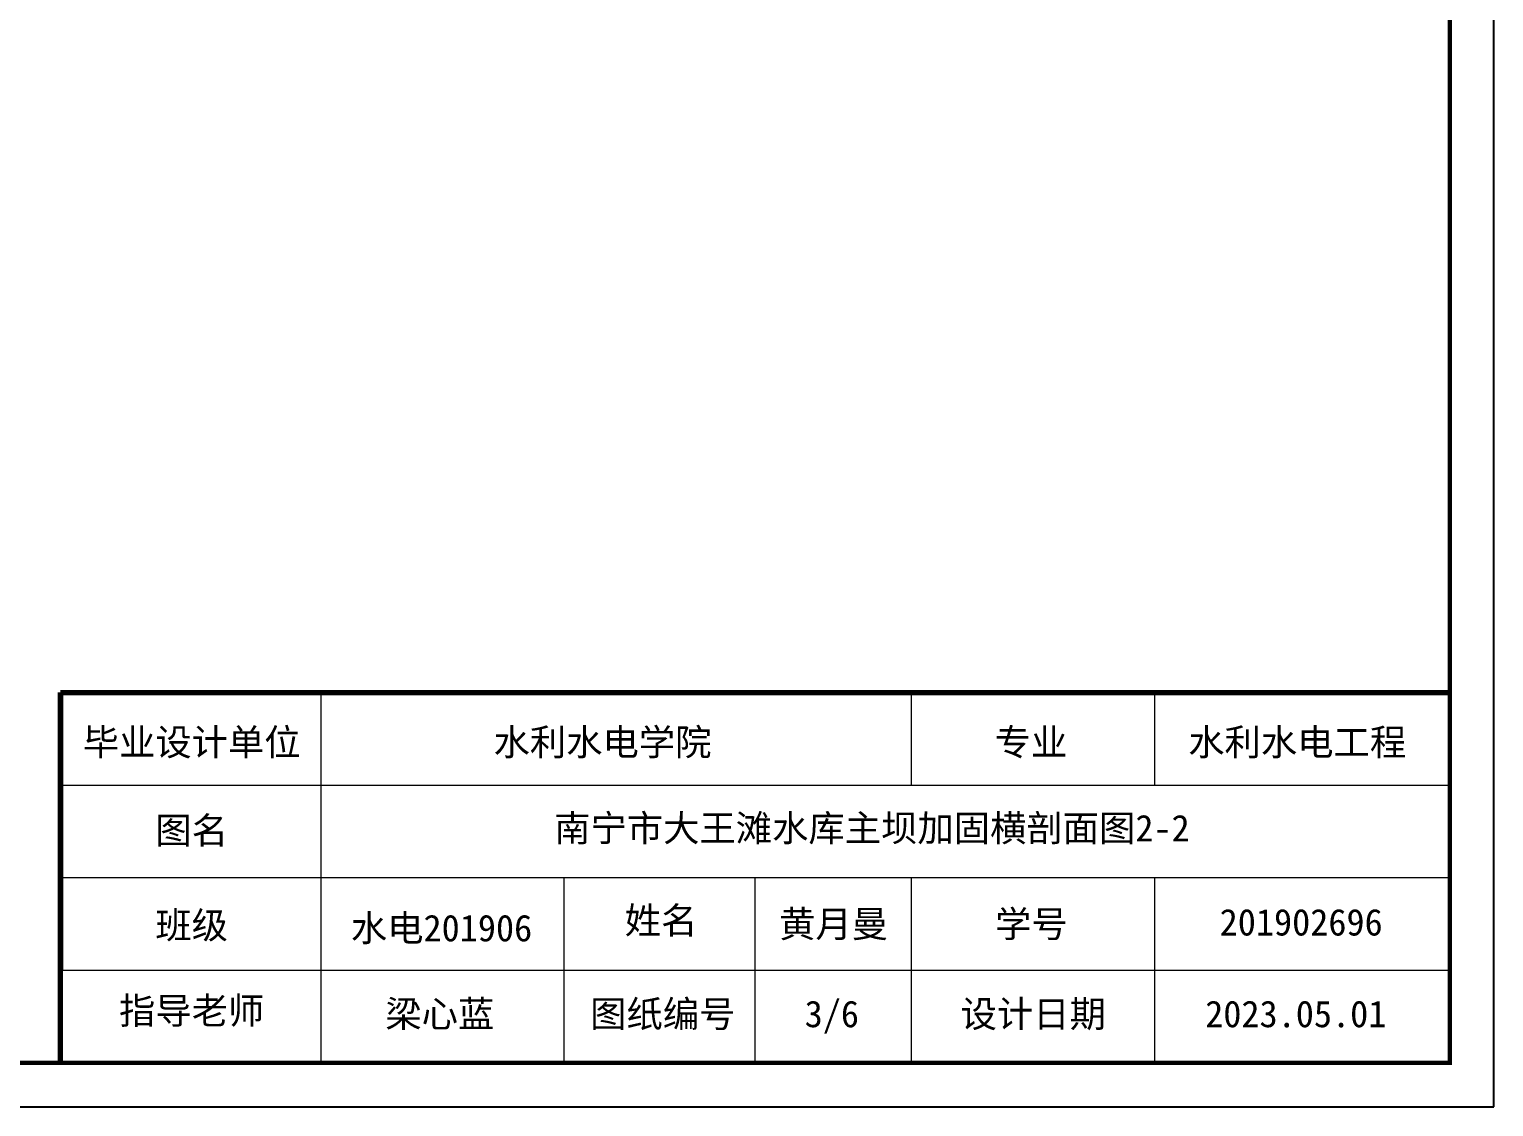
# Model space of a CAD drawing. Header units: millimetres. Extents: x 2456 to 5353, y 685 to 1986.
# Drawn here: x 3920.9 to 4255.6, y 693.7 to 939.9 of the extents above; entities that cross this region are included whole.
import ezdxf
from ezdxf.enums import TextEntityAlignment as Align

# ---------------------------------------------------------------- set-up
doc = ezdxf.new("R2010")
doc.units = ezdxf.units.MM
doc.layers.get('0').update_dxf_attribs({"color": 10})
for name, color, linetype in [('0-外框', 6, 'Continuous'), ('2文字', 7, 'Continuous'), ('图框', 7, 'Continuous')]:
    doc.layers.add(name, color=color, linetype=linetype)
doc.styles.add('宋体', font='')
doc.styles.get('宋体').set_extended_font_data('SimSun')

msp = doc.modelspace()

# ---------------------------------------------------------------- linework, layer by layer
at = {"color": 0, "linetype": 'ByBlock', "lineweight": 70}
for p, q in [((3928.0193, 703.6999), (3928.0193, 788.3778)), ((3928.0193, 788.3778), (4245.5615, 788.3778)), ((3928.0193, 788.3778), (3928.0193, 767.2083)), ((3928.0193, 767.2083), (3928.0193, 746.0388)), ((3928.0193, 746.0388), (3928.0193, 724.8694))]:
    msp.add_line(p, q, dxfattribs=at)
at = {"color": 0, "linetype": 'ByBlock', "lineweight": 18}
for p, q in [((3987.5585, 703.6999), (3987.5585, 788.3778)), ((4122.5139, 767.2083), (4122.5139, 788.3778)), ((4178.0837, 767.2083), (4178.0837, 788.3778)), ((3928.0193, 767.2083), (4245.5615, 767.2083)), ((3928.0193, 746.0388), (4245.5615, 746.0388)), ((4043.1283, 703.6999), (4043.1283, 746.0388)), ((4086.7904, 703.6999), (4086.7904, 746.0388)), ((4122.5139, 703.6999), (4122.5139, 746.0388)), ((4178.0837, 703.6999), (4178.0837, 746.0388)), ((3928.0193, 724.8694), (4245.5615, 724.8694))]:
    msp.add_line(p, q, dxfattribs=at)
at = {"layer": '0-外框', "color": 0}
msp.add_lwpolyline([(4255.5615, 693.6999), (4255.5615, 1287.6999), (3414.5615, 1287.6999), (3414.5615, 693.6999)], close=True, dxfattribs=at)
at = {"layer": '图框', "color": 0}
msp.add_line((4245.5615, 703.6999), (4065.5615, 703.6999), dxfattribs=at)
at = {"layer": '图框', "color": 0, "const_width": 1}
msp.add_lwpolyline([(3439.5615, 703.6999), (3439.5615, 1277.6999), (4245.5615, 1277.6999), (4245.5615, 703.6999), (3439.5615, 703.6999)], dxfattribs=at)

# ---------------------------------------------------------------- texts
at = {"layer": '2文字', "color": 0, "linetype": 'Continuous', "style": '宋体'}
for s, height, p in [('毕业设计单位', 6.08645, (3957.9684, 776.9961)), ('水利水电学院', 6.08645, (4051.8699, 776.9961)), ('专业', 6.08645, (4149.8, 776.9961)), ('水利水电工程', 6.08645, (4210.6539, 776.9961)), ('图名', 6.08645, (3957.9684, 756.8313)), ('南宁市大王滩水库主坝加固横剖面图2-2', 6.086447, (4113.4545, 757.357)), ('姓名', 6.08645, (4065.2381, 736.2676)), ('班级', 6.08645, (3957.9684, 735.1643)), ('水电201906', 6.08645, (4015.0787, 734.5293)), ('黄月曼', 6.08645, (4104.6951, 735.4459)), ('学号', 6.08645, (4149.9063, 735.4459)), ('201902696', 6.08645, (4211.5579, 735.8567)), ('指导老师', 6.08645, (3957.9684, 715.6467)), ('梁心蓝', 6.08645, (4014.6838, 714.9026)), ('图纸编号', 6.08645, (4065.6491, 714.9026)), ('3/6', 6.08645, (4104.2841, 714.9026)), ('设计日期', 6.08645, (4150.3173, 714.9026)), ('2023.05.01', 6.08645, (4210.3249, 714.9026))]:
    msp.add_text(s, height=height, dxfattribs=at).set_placement(p, align=Align.MIDDLE_CENTER)

doc.saveas('drawing.dxf')
